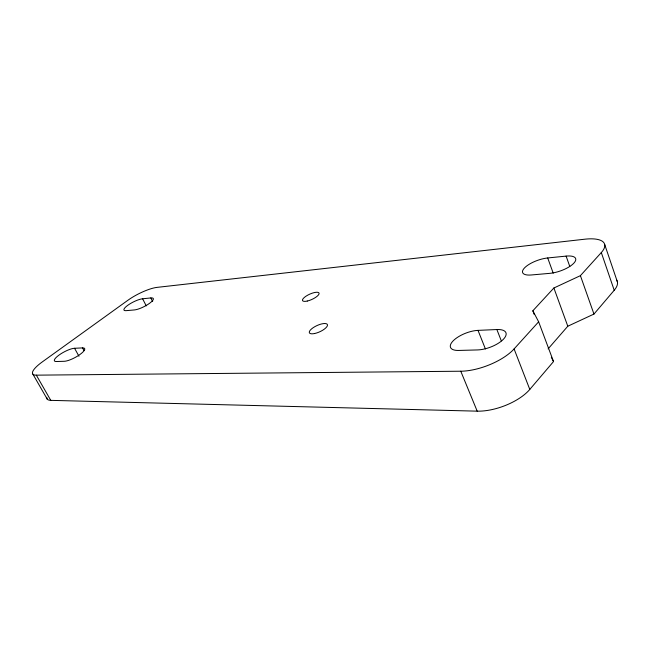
<?xml version="1.0" encoding="UTF-8"?>
<svg xmlns="http://www.w3.org/2000/svg" width="650" height="650" viewBox="0 0 650 650"><rect width="100%" height="100%" fill="white"/><g stroke="black" fill="none" stroke-linecap="round" stroke-linejoin="round"><path stroke-width="0.97" d="M529.791 389.423L553.524 361.554L538.639 321.807L532.854 310.789L553.881 287.999L580.409 275.657L601.307 252.557A36.879 13.016 -19.1 0 0 584.813 239.2L157.129 287.365A23.4 5.834 -26.9 0 0 127.92 300.251L42.299 361.904A25.415 6.589 -28.4 0 0 36.327 375.156L50.773 400.359L477.198 411.158A39.39 17.704 -20.2 0 0 529.791 389.423L514.093 348.928L538.639 321.807M548.096 348.896L567.799 326.219L593.962 314.064L614.217 290.274A36.392 14.016 -18.4 0 0 616.639 280.085M150.816 297.944A11.911 3.022 -26.9 0 1 149.589 303.282A11.911 3.022 -26.9 0 1 134.436 309.936L126.263 310.651A11.806 2.966 -27 0 1 127.717 305.346A11.806 2.966 -27 0 1 142.594 298.781L150.816 297.944L152.661 301.527M547.706 257.961L566.109 256.108A18.509 6.622 -19.3 0 1 573.796 263.226A18.509 6.622 -19.3 0 1 549.859 273.341L531.334 274.974A18.151 6.459 -19.7 0 1 524.55 267.881A18.151 6.459 -19.7 0 1 547.706 257.961L553.215 273.154M82.534 347.912A12.732 3.339 -28.2 0 1 80.129 354.364A12.732 3.339 -28.2 0 1 64.244 361.294L56.347 361.514A12.61 3.266 -28.3 0 1 58.963 355.127A12.61 3.266 -28.3 0 1 74.555 348.27L82.534 347.912L83.956 350.504M478.01 330.371L496.876 329.534A19.736 7.995 -20.6 0 1 503.498 339.146A19.736 7.995 -20.6 0 1 477.644 349.928L458.681 350.447A19.362 7.768 -21.1 0 1 453.05 340.957A19.362 7.768 -21.1 0 1 478.01 330.371L485.412 348.952M36.327 375.156L460.777 371.223A39.975 16.486 -20.8 0 0 514.093 348.928M32.898 374.156L47.255 399.173M74.555 348.27L78.967 356.241M142.594 298.781L146.258 305.874M551.346 357.305L553.524 361.554M460.777 371.223L477.198 411.158M496.876 329.534L501.304 340.868M532.854 310.789L534.284 314.576M553.881 287.999L567.799 326.219M566.109 256.108L569.782 266.443M580.409 275.657L593.962 314.064M601.307 252.557L614.217 290.274M604.679 244.465L617.37 281.791M50.773 400.359A25.171 7.158 -28.8 0 1 46.784 397.296M314.624 333.523A9.896 3.404 -24.6 0 0 327.462 324.748A9.896 3.404 -24.6 0 0 313.089 327.746A9.896 3.404 -24.6 0 0 314.624 333.523M307.271 301.048A9.068 2.86 -24.5 0 0 319.077 293.199A9.068 2.86 -24.5 0 0 305.979 296.205A9.068 2.86 -24.5 0 0 307.271 301.048"/></g></svg>
